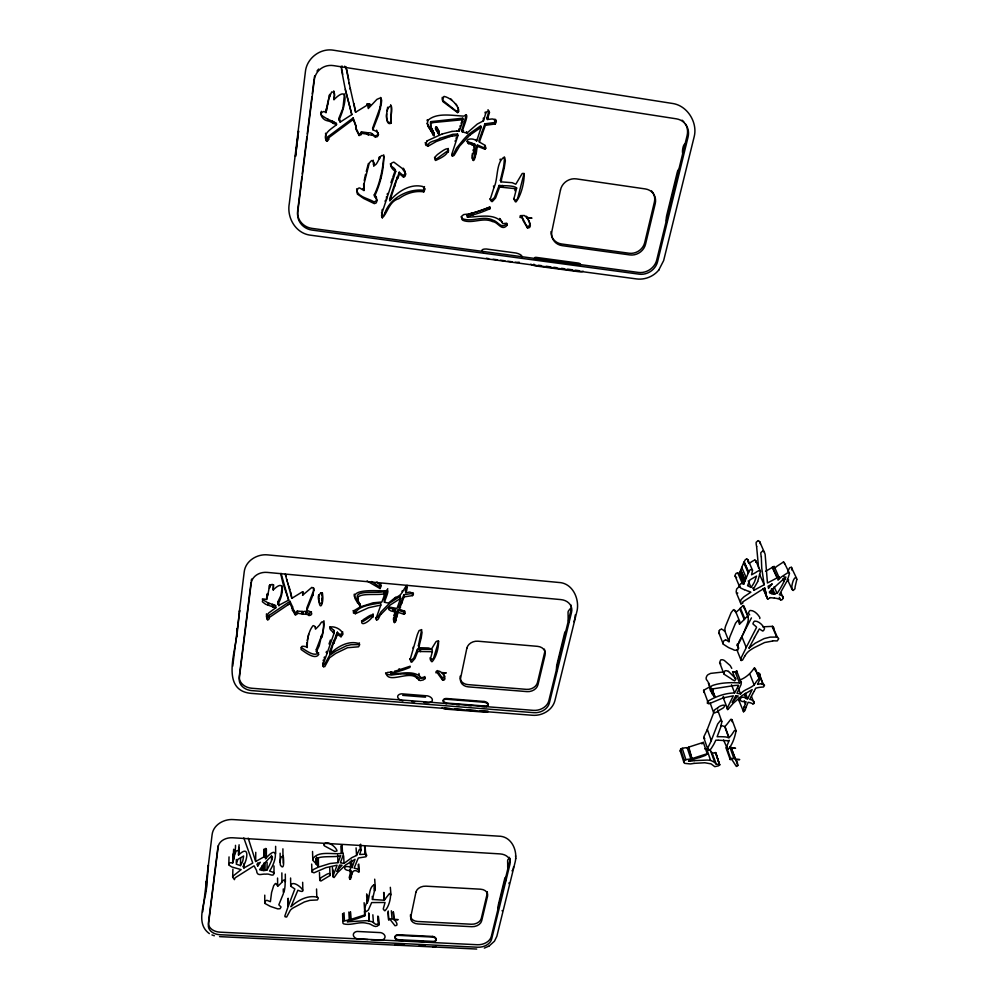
<?xml version="1.0" encoding="UTF-8"?>
<svg xmlns="http://www.w3.org/2000/svg" width="999" height="999" viewBox="0 0 999 999"><rect width="100%" height="100%" fill="white"/><g stroke="black" fill="none" stroke-linecap="round" stroke-linejoin="round"><path stroke-width="1.5" d="M267.357 596.353L267.47 593.618L266.658 599.462L263.599 598.975L262.425 601.036A2.223 1.836 0 0 0 262.512 601.873L265.609 604.258L273.014 606.893L273.027 604.532L275.799 605.556L275.811 607.767L268.856 612.849L266.571 615.696A4.121 3.384 -0.5 0 0 266.458 616.758L267.445 619.692L268.406 619.742L269.33 618.531L269.056 615.409L289.985 601.323L292.607 606.93L292.345 610.289L294.131 612.612C294.48 616.845 299.026 614.223 297.29 611.038L303.609 611.65C308.666 609.303 309.078 618.743 311.588 613.998M267.67 595.841L269.705 585.027M269.668 585.164L269.668 587.35L270.754 584.815M233.067 854.07L232.667 862.999L229.87 862.661L228.821 864.372A2.035 1.511 -1.9 0 0 228.908 865.059L231.768 866.945L241.121 869.617L232.779 876.31A3.771 2.772 -2.2 0 0 232.692 877.184L234.39 879.644L235.065 877.846L254.058 865.833L256.531 870.391C256.968 877.197 261.863 873.451 265.959 874.162L266.658 874.038C269.043 873.388 274.151 877.572 273.751 873.026A4.058 2.997 -3.2 0 0 273.052 872.239L269.518 871.041C276.174 861.962 279.82 842.145 265.397 858.828L266.358 856.767L266.383 849.125M267.445 619.692L266.471 614.535A4.108 3.372 -0.5 0 1 266.496 613.823M262.025 865.796L262 870.404L265.222 870.366A1.673 1.236 -3 0 1 265.884 870.017L267.058 869.929L267.083 862.262M268.356 605.257L268.519 602.946L273.002 604.682M268.506 605.157L268.519 602.946M263.998 862.911L263.961 870.591L263.686 864.322M255.756 852.322L255.657 861.525L263.986 856.855L264.023 849.2M263.986 856.855L264.423 849.125M264.735 902.896L264.76 895.141M265.047 870.529L265.085 862.849M266.358 856.767L265.809 848.376M266.658 599.462L266.658 597.265M263.511 870.541L263.461 864.285M257.742 866.021L256.905 864.185L260.314 862.262L257.742 866.021L257.767 862.949M320.904 113.087L321.616 115.434L327.722 119.281L327.859 120.767C323.364 120.867 317.47 112.899 323.938 111.488L326.024 112.587L326.611 107.917M471.041 213.262L466.97 215.472L467.407 217.108L471.915 214.66L470.042 213.811L463.811 214.548L461.938 215.921L461.738 218.893A3.959 3.771 -17.4 0 0 462.899 220.342C472.415 224.163 482.942 216.933 492.657 221.616C498.264 221.965 501.51 231.805 507.18 225.237L506.68 223.227L502.822 223.664L499.687 218.444M500.437 220.654C491.633 213.199 478.159 217.145 467.407 217.108M243.818 837.961L252.772 863.074L243.893 867.981L243.981 863.361M374.7 879.17L375.249 887.387L372.465 899.462L384.24 900.236L389.423 893.556A1.623 1.199 -6.9 0 1 390.022 893.606A1.311 0.962 -6.9 0 1 390.484 893.83C390.946 898.738 388.636 907.104 385.065 910.688A1.611 1.174 -6.8 0 1 384.465 910.651L383.241 909.015L385.04 902.472L371.653 902.584L368.394 909.989L366.371 911.525A1.361 0.987 -6.2 0 1 365.659 911.438C361.963 907.829 371.128 899.2 366.596 893.93M243.893 867.981L243.806 867.569A2.035 1.511 -2.3 0 0 242.907 866.682C247.053 861.488 250.649 843.331 238.549 855.057L239.098 844.779M240.622 857.929L240.459 865.621L236.239 864.147L237.849 859.39L243.631 856.006L242.882 860.514A35.652 26.461 -1.2 0 1 240.409 865.609M745.341 709.527L746.191 706.842M236.276 862.599L236.351 859.527M238.549 855.057L238.724 847.402M233.754 852.322C232.193 872.09 235.951 848.139 235.477 845.341M232.667 862.999L232.879 855.306M232.68 876.885L232.892 869.167M232.992 861.912L233.654 849.25M233.978 857.791L234.103 850.012M386.75 113.861C386.001 116.271 387.262 126.011 391.034 121.478L391.483 106.543M393.531 619.143L393.631 617.607M228.808 864.597L229.033 856.905M277.56 878.046L277.66 886.35A66.109 49.126 -1.7 0 0 281.456 882.716C288.761 870.853 282.829 903.458 283.291 888.923M307.018 642.619C307.867 649.924 306.705 645.679 302.135 646.316A2.348 1.911 -2.4 0 0 301.436 647.077L301.086 648.713A2.473 2.01 -2.4 0 0 301.186 649.55C305.332 652.447 315.447 660.327 318.806 654.345L316.433 651.648L316.346 649.387L321.528 635.851L319.218 645.841L316.433 651.648M735.376 611.788L734.053 609.652A1.461 1.161 -21.2 0 0 733.391 609.802L731.181 612.549L725.636 625.986A37.225 29.333 -21.7 0 0 725.024 628.259L724.787 630.906L729.033 641.695A3.347 2.635 -20.2 0 0 728.383 641.47A12.925 10.19 -19.8 0 0 725.886 639.972M390.397 163.624L390.784 165.659L394.568 168.656L395.729 171.453L382.105 212.637L381.543 215.809L382.305 217.819C387.6 213.099 389.173 201.049 398.788 198.726C406.006 193.444 414.897 190.447 423.788 191.858L425.099 188.911L422.664 186.488C410.077 183.429 397.652 191.671 389.81 200.899L399.225 172.215L403.246 175.599L403.546 177.173L405.007 176.336L405.844 173.851L402.147 168.369L393.843 162.113C387.55 163.511 392.232 169.98 395.729 171.453M390.884 106.181C385.139 106.131 384.827 127.635 391.308 122.964C389.722 116.871 393.269 110.452 390.634 104.733M270.692 584.89L272.09 584.427A1.636 1.361 -0.1 0 1 273.276 585.127L273.227 589.947C287.275 575.998 282.018 598.501 277.809 604.245A2.223 1.836 -0.6 0 1 278.783 605.344L288.661 600.112L281.069 573.351M273.651 584.827L273.227 589.947M282.267 586.088L280.994 595.292L277.797 602.047L277.809 604.245M313.811 590.259L313.611 588.311L311.963 587.449M262 870.404L259.603 869.704C268.556 857.529 278.971 847.189 267.058 869.929M318.731 598.551C319.83 614.647 324.613 600.099 322.165 593.269M363.636 184.141L363.923 190.509L359.665 187.949L358.341 188.249L356.855 190.422L357.355 194.043L363.673 198.476L374.388 203.646L376.236 202.884L377.185 200.362L374.263 194.905C379.97 183.017 382.617 170.017 383.803 156.918M288.274 906.23L294.842 888.973L290.834 886.3A2.522 1.861 -3.9 0 1 290.709 885.701C292.994 877.472 311.426 896.19 297.877 890.234L290.959 906.78C297.777 900.249 308.304 894.605 317.782 897.352A3.484 2.547 -4.7 0 1 318.344 898.138L317.395 899.962L309.827 900.336L304.408 901.947L293.231 907.866A13.936 10.14 -4.4 0 0 290.334 910.239L286.663 917.007L285.165 916.845A2.872 2.085 -4 0 1 284.84 916.033L288.274 906.23L288.187 898.501M373.688 162.874L373.539 164.66L373.738 163.886M318.731 598.538L319.243 595.142M206.443 880.968C203.646 918.893 212.038 831.081 206.443 880.968L202.685 911.912M237.3 628.433L236.8 636.775L239.648 610.364L232.717 666.208M710.938 751.36A24.65 18.756 -18.6 0 0 711.95 752.547L716.37 764.297L715.883 763.898A24.875 18.819 -18.6 0 1 714.859 762.712L710.526 750.686L706.793 749.05L710.564 760.489A19.343 14.585 -17.3 0 0 707.329 760.077L694.492 760.601M714.522 762.299L710.689 760.401M334.453 93.744L333.991 99.625C352.46 81.281 343.032 112.562 338.973 119.83L340.184 122.115L351.823 114.598L345.404 89.473M472.028 156.169L472.415 153.434M784.602 563.873L784.19 562.562A1.661 1.336 -24 0 0 783.403 562.012M315.309 626.823L315.397 626.935M206.381 881.518C208.816 896.865 192.745 921.84 209.378 933.615M208.117 867.232L212.1 834.702C213.287 824.699 224.063 818.805 233.454 819.592L498.588 836.163C511.426 836.101 517.707 850.324 515.284 861.488L496.853 936.275L494.443 941.22L489.185 945.941M237.225 629.07C237.712 646.665 218.531 690.509 251.248 693.381L532.43 715.272C541.957 716.083 552.335 710.326 554.882 700.761L577.185 610.252C579.358 598.264 572.365 582.979 558.753 582.467L267.907 554.907C257.28 553.671 245.429 560.801 244.206 571.977L239.348 611.713M307.255 640.434L308.654 634.29M218.082 845.878L208.504 922.377A12.75 9.203 -2.2 0 0 220.017 932.167L477.285 944.729A12.175 8.766 -9.5 0 0 491.296 936.513L509.565 861.65A12.55 9.328 -10.2 0 0 509.278 857.292M251.049 582.429L239.335 676.036A14.011 11.214 -0.6 0 0 251.835 688.261L533.316 710.351A13.362 10.589 -12.3 0 0 548.838 700.749L570.953 610.127A13.824 11.339 -14.2 0 0 570.766 604.807M301.873 176.948L297.64 210.801A16.421 15.547 10.9 0 0 311.925 228.371L638.299 272.427A15.797 14.298 -31.9 0 0 656.743 259.952L687.1 135.602A16.671 15.26 -44.7 0 0 685.277 123.714M302.26 173.863L306.88 136.925M307.267 133.854L311.9 96.915M312.275 93.831L314.011 79.982M322.215 595.242L322.502 593.056M322.302 594.492L321.915 598.95M329.62 97.165L329.745 94.368L326.486 110.777M269.505 585.302L269.393 586.376M269.505 587.487L269.468 588.324M717.794 711.9L717.781 710.326M327.922 119.143L328.047 120.629L332.58 122.79L332.442 121.229L327.722 119.281M332.58 122.79L333.279 123.277L333.167 121.578L333.966 123.589L333.304 123.064M333.279 123.277L333.167 121.578M333.816 122.09L336.388 123.152L336.538 124.638C332.055 128.659 322.053 133.279 326.411 140.847L327.847 140.659L328.646 139.323L328.221 136.526L353.134 117.944L356.044 125.886L355.856 128.983L359.116 135.502L361.288 134.615L361.413 131.843L367.07 132.642L368.107 134.678L367.07 132.642M333.966 123.589L333.853 121.853M313.723 588.099L312.937 595.029L306.843 610.302L310.689 611.85A4.446 3.659 -2.2 0 1 311.438 612.837L311.601 613.985M313.811 590.284L312.849 594.904M318.793 594.892C317.207 597.34 319.742 607.392 322.377 601.972M351.586 871.89C351.835 880.556 350.736 865.996 358.678 872.177C360.889 869.854 355.781 868.268 354.121 868.156L358.279 858.004L365.996 856.767L366.695 855.569A1.424 1.061 -6 0 0 366.621 855.032L365.659 854.257L365.135 846.69M272.402 606.568L272.402 604.308M273.014 606.893L273.027 604.532M273.027 606.743L275.811 607.767M404.67 611.388L403.134 611.888L397.839 610.102L398.077 612.287L403.384 614.085L404.92 613.573L404.67 611.338A3.309 2.735 -6.7 0 0 404.72 611.026M404.92 613.573L403.833 610.988L399.363 609.128L399.113 606.942L403.858 594.705L412.3 593.431L412.937 592.619M366.945 103.709L367.157 105.157L355.607 112.238L350.237 88.312M303.521 593.231L302.247 591.92L291.845 598.314L285.227 574.163M255.657 861.525L248.202 838.124M361.413 131.843L360.664 133.754L358.916 133.991L355.656 127.485L356.044 125.886M356.668 188.811C356.381 196.94 368.893 198.351 374.15 202.023L376.536 200.524L376.398 197.29M297.29 611.038C296.054 615.297 293.319 609.615 292.307 608.079L292.607 606.93M387.038 110.727L387.662 107.205M354.295 594.118L354.195 594.755A5.495 4.57 -4.5 0 0 354.533 596.59L357.38 600.074L357.492 602.834L358.241 603.121A32.33 26.923 -6 0 0 358.641 603.92L358.691 604.02A19.855 16.508 -5.4 0 0 359.215 604.932L360.427 605.881L358.017 600.886M475.886 153.521C474.762 151.885 476.835 142.557 477.784 146.353L484.902 149.238L485.701 148.451L485.239 145.479M485.701 148.451L484.902 145.242L479.383 142.045L478.908 140.534L481.755 132.517L484.89 123.839L494.755 122.477L495.741 120.517A1.823 1.773 -38.5 0 0 495.679 119.605L495.541 119.318M367.882 133.167C372.964 130.594 376.186 141.508 378.446 134.553L376.66 130.157M368.107 134.678L367.907 133.004M302.834 611.788L302.897 614.01L297.352 613.249M302.897 614.01L307.355 614.435L309.166 615.684M427.085 120.792L427.347 119.668M743.98 607.879L743.244 605.569L747.689 616.208C749.887 620.554 745.629 626.748 744.342 631.455A26.536 21.104 -20.3 0 1 744.005 632.205L741.196 638.274M438.648 641.096L433.591 658.316L431.893 659.427A1.761 1.424 -8.1 0 1 431.243 659.365L430.045 657.817M378.446 134.553L376.91 131.656L372.827 129.708L378.646 114.86L381.243 104.346M381.231 104.433L381.655 100.449L380.644 97.452M731.768 668.368L730.182 665.559L724.325 660.476A7.005 5.495 -19.6 0 0 722.314 659.74L721.228 659.79A1.249 0.987 -19.7 0 0 720.654 660.064L719.642 662.449A2.36 1.848 -19.7 0 0 719.979 663.286L720.841 663.923M755.756 562.275L755.669 560.601L760.514 571.341L757.816 581.131M431.406 130.519L431.943 132.442A28.084 27.497 -30.9 0 0 432.592 133.953A15.46 15.16 -25.3 0 0 433.054 134.853L434.128 135.652L433.379 131.618M434.128 135.652L433.991 132.792M442.282 97.303L442.17 99.013A2.96 2.922 -37.8 0 0 442.719 100.325L455.944 110.864L457.205 111.139L458.366 109.99L458.279 107.467M333.991 99.625L334.603 95.192L333.691 90.959L334.428 93.519M439.098 134.066L438.948 131.206L439.11 134.053L437.724 132.692A21.741 21.291 -30.3 0 1 437.275 131.731L435.601 127.435M318.456 866.295L316.808 863.161L315.721 862.811A38.836 29.058 -5.6 0 0 317.045 865.171L318.456 866.295L318.331 857.854M267.22 594.942L267.682 593.643M472.015 157.904L473.114 158.853A2.622 2.547 -25.8 0 0 473.863 158.129L474.712 155.694L475.212 157.28L475.799 153.958L474.775 152.347C477.397 155.881 475.799 149.026 477.784 146.353M475.886 153.509L475.462 151.711M395.791 617.357L396.116 620.267L395.829 615.609L397.839 610.102M396.403 615.134L396.603 617.532L398.077 612.287M342.595 913.598L342.919 923.113A3.109 2.248 -5.7 0 0 343.868 923.925C351.611 925.786 359.453 921.041 367.307 923.413C371.516 923.301 374.825 929.195 378.858 924.949L378.409 916.558M473.189 214.885L471.853 214.997L472.152 213.361L490.234 207.093L489.922 208.766L487.262 209.89A176.786 174.987 -85.6 0 1 482.355 211.863A136.975 135.802 -43.8 0 1 480.094 212.7L473.251 214.86M341.246 66.146L342.719 74.326M341.296 68.119L342.37 66.171M487.387 119.493L489.46 112.425L488.961 110.976L486.9 118.019L487.387 119.493L492.282 118.943L494.405 119.593L494.817 120.742L495.017 119.693L496.191 121.079A1.823 1.773 -38.2 0 1 496.253 121.99L495.267 123.951L485.377 125.325L479.383 142.045M364.111 902.709L364.935 914.884L364.735 915.896L362.687 916.67A135.789 102.572 -4 0 1 358.891 918.056A106.019 79.433 -4.5 0 1 357.142 918.643L350.736 920.366L350.487 911.662M364.585 846.653L365.534 854.882L365.659 854.257M448.289 152.198C450.149 144.168 440.334 152.647 438.336 153.871A14.061 13.636 -18.1 0 0 435.114 157.118L435.227 160.127A1.299 1.261 -15.6 0 0 435.626 160.477C440.134 158.267 449.275 154.62 448.176 148.426M351.124 874.287L350.711 878.833A2.06 1.523 -5.6 0 1 350.137 879.282L349.2 877.734L350.949 870.466C342.495 871.415 342.207 863.66 351.96 867.669L355.057 859.315L345.642 864.972L337.625 872.589L334.078 877.572L332.842 876.598L337.1 865.209L325.961 867.631L314.011 872.801L312.025 872.09L313.099 869.679L318.344 867.144L329.982 863.523L338.012 862.661L340.734 855.606C336.051 858.241 311.238 853.82 316.346 862.799L315.759 863.398L313.099 860.589A5.032 3.746 -4.5 0 1 312.774 859.09C317.67 850.399 332.58 854.62 341.271 853.471C346.303 850.074 340.484 861.55 340.372 862.849L344.043 863.398L351.873 857.617L356.556 855.456L359.303 849.6L361.064 850.211L359.677 854.47L365.172 854.232M418.831 679.869L419.493 680.244A2.31 1.861 -7.7 0 0 420.442 680.531L423.326 679.932L425.274 677.984L421.341 677.784L419.23 675.686L418.943 673.426M372.914 617.407C374.013 611.326 366.084 618.269 364.41 618.905A12.038 9.89 -5.3 0 0 361.713 621.353C360.664 628.471 375.462 616.907 372.977 613.848M393.456 912.025L394.106 919.717C395.841 920.866 399.238 926.135 394.992 925.723L390.309 919.742L388.648 919.767L388.236 911.001M330.045 875.499C330.844 870.641 324.3 876.086 322.827 876.573A11.439 8.442 -5 0 0 319.842 878.97L319.88 880.569L320.979 881.006L330.045 875.499L329.707 867.856M444.867 676.136L443.544 677.984L441.77 677.222M466.333 114.698L461.825 130.357L462.25 131.856L466.908 133.117L477.247 124.101L483.354 120.867C484.74 119.218 485.452 107.867 489.46 112.425M364.223 180.507L365.559 174.288M359.44 642.944L358.191 644.617L351.086 644.692L346.378 645.804L335.639 651.148L329.495 655.506L324.663 664.385L323.027 664.148A3.122 2.522 -3.5 0 1 322.702 663.161L322.689 662.886M387.749 588.673L384.228 600.112L384.453 602.285L388.461 603.071L395.354 597.477M489.997 198.739L490.921 199.763A1.736 1.648 -23.6 0 0 491.808 199.962L494.48 197.577L499.125 185.439C504.458 186.014 514.085 185.215 516.645 188.062L513.886 198.913L515.322 201.748A2.073 1.961 -26.9 0 0 516.071 201.873C521.241 195.167 524.3 182.58 524.2 174.013A1.686 1.598 -31.1 0 0 523.626 173.601A2.098 1.998 -31 0 0 522.864 173.451A1.561 1.486 -31.1 0 0 522.14 173.614L515.796 184.228L512.187 182.705L500.899 181.843L500.374 180.257L503.758 166.196L504.57 157.13M500.899 181.843L504.283 167.757L503.758 166.196M381.568 212.275L382.305 217.819M409.79 658.828L410.764 659.802A1.474 1.199 -7.2 0 0 411.538 659.927L413.773 658.129L417.47 649.238L432.043 649.462L432.355 651.698L430.244 659.59L431.543 661.6A1.761 1.424 -8.2 0 0 432.192 661.663C436.288 657.117 438.823 647.414 438.486 641.358A1.424 1.161 -8.4 0 0 437.974 641.083A1.773 1.449 -8.4 0 0 437.325 640.996L436.014 641.695L431.531 648.963L428.409 647.976L418.706 647.702L418.431 645.466L421.715 629.57M318.631 652.684C314.373 657.379 305.657 650.224 301.211 647.502M418.706 647.702L421.291 637.462L421.004 635.252M327.235 104.845L327.847 102.385M329.882 95.817L331.73 91.92L333.828 92.395M732.03 721.678L731.867 719.617A1.336 1.024 -18.9 0 0 731.443 719.367A1.673 1.286 -18.9 0 0 730.856 719.28L727.609 723.413A40.884 31.668 -18 0 1 724.974 726.448L729.083 737.687A41.259 31.793 -17.9 0 0 731.743 734.64L734.415 730.619A1.249 0.962 -18.9 0 1 735.002 730.481A1.686 1.286 -18.8 0 1 735.589 730.556A1.349 1.036 -18.9 0 1 736.026 730.806C735.064 736.563 732.342 745.366 727.896 749.4M321.466 635.851C323.888 632.442 325.312 614.71 319.692 624.85A72.415 59.977 0.3 0 1 315.484 629.158L314.997 626.485L313.599 625.649A1.523 1.249 -2.6 0 0 312.912 625.811C308.366 631.455 307.055 640.347 307.28 647.589M430.469 121.99L430.606 125.25M431.193 129.995L430.681 128.821L430.794 131.281L431.556 131.493M432.654 131.031L431.118 127.123L431.381 128.396M747.801 562.012L747.964 559.89L746.915 559.015M436.551 129.907L435.776 129.695L435.689 127.073M436.063 128.559L436.463 127.023L439.323 132.692M319.268 595.029L320.691 592.857M475.174 157.23L474.325 159.678A2.635 2.547 -25.6 0 1 473.576 160.389C470.217 158.791 474.625 151.136 474.5 148.551L473.913 146.778M366.283 171.466L368.369 163.561M328.134 100.737L328.921 97.815M329.32 96.341L329.42 95.592M514.885 190.709L515.259 189.335M413.024 648.139L413.361 646.902M473.026 150.724L473.401 149.363M358.379 599.775C351.223 588.748 379.283 594.13 384.765 591.308L384.99 593.481C384.028 598.126 384.116 589.135 384.303 595.017M395.841 618.044L394.28 620.491L393.531 619.168M396.079 620.242C394.942 625.362 392.357 620.242 394.218 617.744M752.759 703.845L753.533 703.908C756.093 701.723 751.685 699.525 749.712 699.375L752.559 694.18M311.476 611.912L309.091 613.461M474.775 152.347L474.712 155.694M739.223 697.589L738.835 700.299L743.568 711.75A2.585 1.986 -19.5 0 0 744.992 710.177L745.316 709.502M316.171 862.249L315.709 863.86L317.232 864.085L316.071 859.202M381.231 98.214L380.182 107.255L372.602 128.209L372.827 129.708M393.968 615.559L394.455 613.886M394.218 617.744L395.067 611.788M325.549 133.217L326.411 140.847M333.978 630.431L333.279 632.866M334.091 630.631L334.028 633.403L322.802 665.421A3.134 2.535 -3.5 0 0 323.127 666.42L324.762 666.658L329.608 657.767L335.764 653.396L347.54 647.714L358.629 646.803L359.702 644.617A3.796 3.097 -4.7 0 0 359.091 643.643C348.701 639.972 336.85 646.877 329.645 654.357C332.18 649.462 335.302 633.828 333.816 643.368M378.196 133.042L377.147 135.34L375.149 135.802M680.769 751.723A3.172 2.423 -17 0 1 680.282 751.073L680.619 749.113L683.528 748.014A37.113 28.684 -17.5 0 0 685.926 747.714L688.523 747.951L692.182 759.552L699.762 757.442M381.98 210.602L382.342 209.39M745.366 580.544L740.684 570.067L744.005 561.975L748.538 572.39L745.179 580.531M694.018 763.373A39.935 30.669 -17.5 0 1 690.297 763.923L684.777 763.373A3.197 2.423 -16.9 0 1 683.94 762.462L684.278 760.489L680.619 749.113M699.762 757.442A140.297 111.526 -17.7 0 0 705.769 755.244L707.217 753.708L703.346 742.382L688.786 747.09L688.885 748.214M791.595 569.867L791.82 569.118A3.409 2.722 -24 0 0 791.395 567.32M474.013 146.478L474.725 144.131L467.132 141.433M692.182 759.552L688.786 747.09M713.436 695.429L714.61 696.715L712.374 688.898M796.79 579.52L795.054 587.15A29.883 23.851 -22.7 0 1 794.967 588.811L793.169 590.496L791.77 588.086M474.737 144.118L474.5 148.551M704.807 738.661A1.436 1.099 -17.9 0 1 704.407 738.486L704.045 736.338L707.379 729.482M703.346 742.382L701.922 743.918M713.835 710.789C712.599 715.996 719.355 709.814 721.041 709.228A46.591 36.476 -18.7 0 0 723.076 708.066C728.446 703.284 719.842 705.182 717.819 707.791M370.492 104.308L368.019 107.105L369.368 103.696L368.244 108.566L376.898 99.376L379.782 98.102L381.431 99.376M717.994 740.184L715.833 740.197L714.397 743.156A43.007 33.079 -16.9 0 1 713.436 744.942L710.926 748.975L708.94 750.012A1.449 1.099 -17.8 0 1 708.291 749.799L707.941 747.639L711.313 740.746L707.329 729.345L713.673 712.799M741.882 636.775C738.398 641.608 737.537 645.092 738.124 649.7A2.085 1.636 -20.4 0 1 737.399 650.299L734.415 650.187A20.979 16.546 -21.1 0 1 732.654 649.3L730.694 648.501A84.241 67.195 -23.2 0 1 728.508 647.552L723.251 644.18L718.83 632.792A2.373 1.886 -20.3 0 1 718.868 631.98L719.355 630.544M720.641 727.022L721.877 721.715L717.719 710.139M323.127 660.851L323.464 659.79M399.363 609.128L404.12 596.878L412.575 595.604L413.374 594.155A1.548 1.286 -7.2 0 0 413.286 593.493L409.89 592.07L405.719 592.619L405.457 590.446L407.068 585.302M405.719 592.619L407.33 587.474L405.781 586.563M712.687 752.959L715.883 752.984L719.605 765.097L718.381 765.871L714.772 766.67L711.101 763.885L704.819 762.749L694.018 763.373M759.74 618.556L759.902 618.056A5.732 4.545 -21.7 0 0 759.752 617.357C757.866 614.16 754.045 610.227 750.224 610.451A2.21 1.748 -21.7 0 0 749.475 610.938L748.551 612.649A2.647 2.11 -21.7 0 0 748.551 613.361L749.687 614.872M312.774 592.719L306.768 608.091L306.843 610.302M351.511 872.327L351.323 877.372M719.605 765.097L715.883 752.984M735.651 759.552L739.697 759.577L735.464 759.265L730.931 747.314L735.651 759.552A43.194 32.53 -17 0 1 737.349 762.374L737.836 765.509A2.423 1.823 -18.4 0 1 736.35 766.433L731.855 759.527L730.194 759.515L726.136 748.189L726.748 746.99M386.438 199.738L386.513 196.528M387.187 194.405L387.487 193.444M395.454 169.88L392.844 177.11M484.977 112.962L485.277 112M385.027 212.612C390.134 198.102 408.179 188.474 423.439 190.26L424.488 186.588M730.194 759.515L730.569 758.328L726.51 747.002M759.74 675.124L759.902 674.687A1.548 1.199 -20.6 0 0 759.777 673.826L757.017 672.827M773.726 628.546L773.863 628.096A4.121 3.247 -21.9 0 0 772.589 626.385M321.041 112.313L321.378 111.276M462.25 131.856C461.65 130.969 471.341 109.927 464.023 116.109C452.684 115.709 437.038 112.238 428.109 120.192M759.103 673.226L763.348 684.889L758.566 673.176M778.546 638.823L777.322 640.896L775.174 640.883A6.668 5.22 -21.7 0 0 772.552 640.971M455.107 141.371L455.469 140.285M456.031 138.574L456.406 137.412M457.055 135.427L457.517 134.028L452.872 134.316L439.847 138.362M457.517 134.028L457.942 135.539L451.785 154.296L452.41 156.181L454.083 155.382L459.64 146.066L469.842 135.127M468.519 143.656C463.536 138.536 473.439 137.512 476.673 141.034L481.181 127.248L480.706 125.762L468.369 134.415L463.698 139.398M499.125 185.439L499.625 187.025L495.554 198.039L492.295 201.573A1.736 1.648 -23.5 0 1 491.408 201.373L490.147 199.525L493.956 187.575L493.469 185.976M709.64 686.912L703.621 690.309L703.82 692.444M394.98 611.55L395.604 609.665L389.023 607.954M395.604 609.665L395.304 613.985M740.908 658.304L746.265 647.577L741.832 636.613L742.582 635.052M459.065 129.171L459.34 128.371M459.977 126.511L460.352 125.399M461.051 123.389L461.338 122.54M456.83 131.019L459.265 131.319L462.537 121.791L462.1 120.317M283.404 893.568L278.833 904.819L281.044 906.992L280.07 908.715L277.809 908.89L270.392 906.43L264.847 903.408A2.273 1.661 -3.3 0 1 264.747 902.721L265.047 901.373A2.148 1.573 -3.3 0 1 265.672 900.736L266.995 900.336L270.392 901.685L271.578 892.544L273.676 885.688L275.274 883.653A1.386 1.024 -3.4 0 1 275.886 883.503L277.597 885.751M367.22 903.146C370.03 897.976 368.381 887.861 373.951 884.827A1.374 1.011 -6.4 0 1 374.463 885.002L375.262 886.8M390.921 182.68L392.37 178.509M385.077 201.298L385.339 200.537M743.98 707.155L743.443 711.738M384.453 602.285C384.453 600.799 391.321 587 385.626 590.896C378.321 591.083 344.692 587.512 357.542 602.272M399.925 597.34L400.312 596.216L389.935 602.847L381.044 611.875L377.747 617.332L376.099 617.419M417.47 649.238L417.744 651.473L414.972 658.503L411.8 662.175A1.474 1.199 -7.2 0 1 411.039 662.05L410.139 659.552L417.395 634.452L419.043 630.644L420.641 629.969A1.498 1.224 -7.6 0 1 421.203 630.194L422.04 632.404L421.291 637.462M737.012 672.851L736.775 670.878L735.227 671.927L732.804 671.665M373.239 160.177L373.776 166.221L373.963 165.447C378.396 165.222 379.583 151.935 383.966 156.381M499.95 159.877L500.249 159.041M384.478 595.029L381.868 601.997L373.089 602.822L360.302 606.905L353.434 611.001L353.496 613.086L355.444 613.686C357.093 605.769 373.089 604.345 380.619 602.897L380.831 605.082L375.949 618.818C378.159 622.752 379.27 614.959 381.256 614.073M400.312 596.216L400.574 598.401L397.003 608.478L390.035 607.18L388.773 609.065A1.261 1.049 -6.1 0 0 388.836 609.627L391.183 611.051L395.841 611.85M329.021 643.98L330.432 640.022M746.141 707.03L748.139 702.26A18.756 14.373 -19.3 0 1 752.796 703.808M774.55 567.307L774.462 567.519A19.056 15.372 -23.2 0 1 774.287 567.894M324.076 658.041L324.488 656.917M483.366 118.069L483.354 120.867M333.691 641.133L329.533 652.11L330.282 651.298M394.98 185.951L394.617 184.353L397.59 176.623M757.766 581.518L754.557 587.087A77.273 63.274 -20.8 0 1 753.333 588.786A2.373 1.898 -22.3 0 1 754.033 590.347A7.73 6.169 -22.4 0 1 755.781 589.31L764.173 584.752L761.738 568.094L761.3 556.905M788.486 569.792L789.734 567.644L791.358 567.345L796.315 577.747A3.434 2.735 -23.9 0 1 796.752 579.52M756.143 681.805L758.79 678.808M385.002 212.687L383.541 215.934L382.055 216.159M425.124 142.67L428.059 146.204C427.21 141.084 436.938 141.021 439.797 138.386M428.059 146.204L436.476 141.421L449.762 136.613M326.198 652.459L326.473 651.76M337.063 871.278L339.498 865.109L342.033 865.271A56.294 41.459 -6.8 0 0 337.088 871.29M303.521 593.244L302.547 595.292L311.75 587.474M428.022 120.367L427.335 123.789L428.022 126.349M397.877 178.209L399.525 173.789L399.225 172.215M769.892 597.802L767.719 599.188L763.061 588.648M430.919 121.628L462.762 118.194L461.9 120.292L462.537 121.791M462.337 121.766L462.762 118.194M402.023 591.558L402.422 590.596M712.312 693.955L713.049 692.195L713.786 694.243L712.312 693.955L708.303 682.904M333.629 641.133C340.771 627.372 333.304 642.357 336.039 635.451M333.753 643.368L336.163 637.674M747.502 616.196L744.392 619.168A2.398 1.898 -21.4 0 0 744.243 619.542L739.385 624.3L739.647 621.328L735.214 610.464M504.283 167.757L505.357 160.739L504.47 157.63A1.773 1.698 -31.1 0 0 503.821 157.28C495.791 163.049 498.264 178.921 493.956 187.575M355.282 611.475L353.134 610.551M355.444 613.686L368.606 607.717L380.831 605.082M743.918 707.255L745.404 703.82L744.255 700.873M335.939 635.439L337.375 632.205C338.723 635.139 343.306 635.152 342.657 631.705M336.064 637.674L337.5 634.427L337.375 632.205M744.267 582.617L744.979 581.043L740.496 570.579L739.784 572.14L744.355 582.804L743.793 584.09L739.31 573.601L739.872 572.34M384.078 592.844L384.765 591.308M785.064 578.933L785.826 576.985L769.38 591.895L769.58 592.857L771.84 593.756L770.666 591.121M754.745 669.854L754.62 667.894L759.715 679.632L757.592 684.315M779.27 577.934L774.163 566.321L765.546 571.353M755.431 688.598L755.606 688.211A25.325 19.406 -20 0 1 763.461 687.037L764.385 685.651A1.561 1.199 -20.5 0 0 764.26 684.79L763.573 684.19M755.094 689.298L754.32 690.958M711.263 740.609L717.682 723.988L720.441 720.504M745.329 703.646L746.153 701.872L744.093 701.485M744.854 618.843L740.421 608.191L743.044 605.556M787.674 579.82L779.32 594.73L781.717 595.491A4.658 3.696 -23 0 1 783.316 597.964L782.342 599.5A1.686 1.336 -23 0 1 781.543 599.912L780.768 600.012M744.917 655.844L742.519 660.114L741.146 660.489L736.825 649.612M746.216 647.414L756.343 627.797A8.641 6.831 -21.3 0 0 756.505 627.447L756.443 627.097A11.913 9.403 -21.1 0 0 756.056 626.61L753.046 624.05A2.672 2.11 -21.6 0 1 753.034 623.326L753.97 621.615A2.223 1.761 -21.6 0 1 754.732 621.103C758.578 620.879 762.424 624.825 764.335 628.046A5.794 4.558 -21.6 0 1 764.485 628.746L763.686 630.406A2.035 1.598 -21.7 0 1 762.662 631.056L759.39 628.895L757.529 632.042M743.318 633.541L751.435 617.894M723.713 698.438L723.388 696.465M744.842 694.367L746.453 698.513L747.639 698.801L752.172 689.61L741.845 695.716L733.204 703.358L727.834 709.552L723.014 697.24M755.731 682.642C752.946 688.348 744.455 688.636 740.534 693.943L736.975 693.269L740.883 684.952A17.67 13.749 -19.4 0 0 741.108 684.34L741.358 682.005L739.485 682.904C730.456 682.404 720.641 682.567 712.162 685.626A4.92 3.834 -19 0 0 710.801 687.137L710.289 688.348A5.257 4.096 -19 0 0 710.376 690.559L712.437 693.456L713.124 692.794L712.699 690.509A3.646 2.835 -19 0 1 712.762 689.16M303.097 591.895L302.485 593.106L303.197 592.357M783.828 581.555L785.102 579.033L783.853 576.336M658.741 270.13L663.648 260.577L694.255 136.413C697.639 122.465 687.549 106.069 673.251 103.584L333.753 50.25C320.329 47.79 306.643 58.292 305.394 71.828L289.31 203.459C286.613 217.757 295.779 233.691 310.964 235.252L636.5 278.921C644.855 280.045 653.571 276.486 658.865 269.942M374.488 196.528C380.407 183.579 384.165 169.106 383.703 154.833M737.911 686.675L734.665 693.019L731.505 684.752M764.822 588.086A48.364 38.387 -24.6 0 0 766.333 593.568L765.821 594.705A4.533 3.609 -22.8 0 0 767.032 597.015A6.868 5.457 -22.9 0 0 767.744 599.175M754.532 637.599L748.888 648.301A25.075 19.518 -21.2 0 1 749.912 647.327L755.319 643.131L764.16 638.586L770.192 637.125L777.272 637.087L772.602 626.361L762.786 626.823M777.384 577.584L778.97 576.723M754.108 691.395L752.522 694.005M754.47 637.587L757.629 632.055M787.612 579.695L789.51 573.401L784.19 562.562M737.761 686.663L738.586 685.252A85.527 64.735 -18.3 0 0 734.802 685.476L712.899 688.86M328.521 137.8L327.709 139.136L326.286 139.323M720.629 727.384L717.132 736.75A58.841 44.156 -17.3 0 1 726.011 736.975L728.795 737.799L724.712 726.56L721.965 725.699A58.329 44.006 -17.4 0 0 720.691 725.624M740.184 679.919C746.703 677.247 750.848 672.989 754.345 667.869M477.272 144.88L483.416 147.565L485.214 146.94M427.085 140.884L425.474 144.193L425.961 145.454L427.235 145.629M381.268 614.06L390.159 605.032L400.574 598.401M391.321 197.253L389.548 199.276L394.617 184.353M357.38 600.074L358.042 600.874A28.521 23.751 -5.8 0 0 358.903 602.509L359.378 603.234A6.356 5.282 -4.8 0 0 359.702 603.633L359.877 605.831M463.374 139.735L456.493 148.177L453.671 153.846L451.998 154.633L452.41 156.181M737.799 593.031L736.563 593.281A16.021 12.837 -22.3 0 1 736.188 591.708L736.638 589.035L739.322 586.413A49.363 39.036 -22.2 0 1 739.622 586.188M457.629 112.6L458.803 111.438C458.341 104.883 450.549 97.802 444.23 96.428A1.548 1.536 -38 0 0 443.693 96.691L442.569 100.449A2.972 2.935 -37 0 0 443.106 101.773L457.629 112.6L457.205 111.139M740.421 608.191L739.972 608.503A2.373 1.898 -21.5 0 0 739.822 608.878L735.838 612.549M330.607 650.948L331.418 650.162M447.889 150.662L437 158.554L435.252 158.928A1.299 1.261 -15.7 0 1 434.852 158.579L434.54 157.392M475.249 153.858L475.936 153.247M774.787 568.119L775.911 567.12A29.171 23.189 -23.9 0 1 776.822 566.346L783.391 562.037M371.491 581.555L378.771 586.226L380.831 585.514L380.806 583.878M367.157 580.856A2.535 2.123 -4.9 0 0 367.42 581.206L380.07 588.561L381.118 586.213L376.948 581.967M516.645 188.062L515.134 188.661L499.625 187.025M372.714 615.197L363.062 621.49L361.476 620.953M328.646 139.323L328.346 138.037L353.321 119.418L353.134 117.944M432.355 651.698L417.744 651.473M342.982 921.328L349.288 919.729L350.774 920.154L347.315 921.802L366.92 920.653L372.44 921.802L375.524 924.275L378.996 924.275M469.63 135.29L481.181 127.248M361.626 133.354L367.295 134.141M375.387 137.313L373.314 135.489L368.119 134.515M269.056 617.632L288.524 604.445M468.244 143.481L475.199 145.629M395.417 597.427C401.685 595.854 402.747 590.871 405.769 586.563M772.602 567.17L777.447 577.709L767.444 582.991L765.122 554.17L759.752 541.758L758.491 540.671M424.188 676.985L420.154 678.271A2.31 1.861 -7.6 0 1 419.218 677.984L413.773 674.65L400.936 673.763M684.278 760.489L687.212 759.39A37.45 28.796 -17.4 0 0 689.635 759.09L692.257 759.315L688.548 761.088L689.485 761.163M288.236 604.632L290.022 603.521L289.985 601.323M764.847 588.086L761.076 590.272A40.335 31.806 -22.5 0 0 759.565 591.196L742.831 601.848L742.931 602.734A9.99 8.004 -21.5 0 1 742.407 603.421L740.971 603.871L736.563 593.281M427.097 140.859L442.12 134.028M748.763 563.424L751.023 562.2A38.624 30.832 -23.1 0 1 752.047 561.438L754.632 560.052M488.911 946.128L484.315 948.113M391.62 671.952L390.597 671.865L390.821 674.125L394.63 672.215L387.674 672.377L386.101 673.426C388.561 684.053 409.078 670.279 416.658 677.871M687.836 748.276L688.523 747.951M403.246 175.599L405.157 174.001L405.094 170.941M334.178 632.866C321.278 623.963 340.859 625.399 342.919 634.29L341.009 636.763L337.5 634.427M707.217 753.708L692.519 758.453M364.935 914.884L350.924 919.38M398.688 669.168L399.55 668.893M788.723 579.969L787.861 579.919M442.145 134.016L451.935 131.431M721.353 629.195L720.366 629.57A2.31 1.836 -20.3 0 0 719.355 630.544M725.561 639.984L724.575 640.359A2.335 1.848 -20.2 0 0 723.551 641.346L723.064 642.782A2.398 1.898 -20.2 0 0 723.014 643.593L723.064 643.793M449.812 136.601L452.097 136.039M432.929 122.627L430.919 123.327L430.681 125.462M433.366 122.54L463.199 119.668M735.052 758.678L730.569 758.328M394.106 919.717L398.151 919.679L388.861 918.693M452.172 136.026L457.942 135.539M716.62 764.31L719.842 764.347M727.484 709.565L727.122 708.353L733.316 695.828L723.139 697.889L709.128 703.746L707.329 703.246L707.579 701.41C715.471 696.653 724.912 693.131 734.29 692.969M405.457 590.446L406.73 590.222M486.9 118.019L488.399 117.757M718.456 740.209L728.021 740.734M451.985 131.431L456.805 131.019M759.265 570.441L756.668 571.84A38.986 30.981 -23 0 0 755.619 572.602L751.573 574.8L752.547 570.292L747.889 559.69M400.874 673.776L391.333 675.074L386.8 674.325A3.384 2.722 -6.3 0 1 385.776 673.326L385.577 672.889M487.962 711.063L480.144 710.813M723.551 671.952L710.639 673.388L708.141 674.6A4.87 3.809 -19 0 0 706.793 676.111L706.293 677.31A5.22 4.071 -19 0 0 706.38 679.52L707.779 681.393M384.99 593.481C379.632 596.241 353.484 591.171 358.004 600.948M320.904 592.807L322.14 593.231M418.431 645.466L419.455 645.429M774.113 586.775L777.085 593.344L776.298 593.319A1.886 1.498 -23 0 0 774.912 593.98L773.8 594.03L771.428 588.773M762.849 550.874L760.851 552.622A15.472 12.488 -24.1 0 0 761.4 556.868M743.793 584.09L741.208 583.541A1.811 1.461 -22.1 0 0 740.409 584.04L739.572 585.614A2.16 1.736 -22 0 0 739.51 586.438L740.709 588.011L744.355 589.747M739.31 573.601L736.75 573.064A1.798 1.449 -22.2 0 0 735.963 573.551L735.139 575.124A2.135 1.723 -22.2 0 0 735.077 575.936L739.585 586.7M500.374 180.257L501.585 180.257M437.699 672.789L435.889 672.764L436.151 671.465L439.572 671.253L441.583 672.539L446.241 672.914L441.833 672.851C443.568 674.337 447.415 680.619 442.657 680.157L438.249 674.2L437.387 670.541M772.065 593.768L773.288 593.831M403.059 940.559L398.576 940.334A3.484 2.448 10.8 0 1 396.915 939.959M416.496 941.208L423.951 941.582M367.957 939.572L357.58 938.935A5.432 3.834 9.2 0 1 353.321 934.989A5.432 3.834 9.2 0 1 357.13 931.443L380.756 932.629A5.407 3.809 10.1 0 1 385.04 936.55A5.407 3.809 10.1 0 1 381.318 940.096L370.966 939.709M398.451 944.554L404.42 944.842M419.355 945.566L425.337 945.853M219.555 936.625L476.723 949.05M772.552 641.046L764.647 642.519L754.382 647.577A40.522 31.356 -21 0 0 750.961 649.637A15.922 12.413 -20.9 0 0 744.954 655.856M522.065 217.557L519.955 217.432L520.304 215.647L524.3 215.509L526.585 217.382L531.98 218.144L526.873 217.832L526.298 216.209C527.822 218.818 533.766 228.047 527.534 227.984L523.164 220.642L521.503 215.921L527.534 227.984M265.784 856.018L264.473 856.88M751.348 569.393L749.924 570.004L748.713 572.252L744.18 561.838L745.379 559.602L746.79 558.99M731.355 747.939L735.564 748.263L731.555 748.226A42.82 32.405 -17.1 0 1 731.805 748.613M402.709 695.354L425.537 697.165M456.206 704.57L459.203 704.807M468.206 705.506L471.203 705.744M481.693 706.568L484.702 706.805M411.625 701.548L414.685 701.785M423.888 702.509L428.421 702.747A5.944 3.472 10.9 0 0 432.355 699.65A5.944 3.472 10.9 0 0 427.535 695.866L401.71 693.818A5.969 3.484 10.3 0 0 397.677 696.915A5.969 3.484 10.3 0 0 402.46 700.711L402.984 700.823M450.124 708.478L444.617 707.879M454.62 708.828L462.125 709.402M466.633 709.765L475.636 710.464M390.821 674.125C400.075 673.9 411.051 670.454 419.23 675.686M758.141 540.596L756.156 542.332A15.322 12.413 -24.3 0 0 756.718 546.553M394.38 622.689L394.28 620.491M359.702 603.633L360.427 605.881M282.979 856.455L281.418 856.742L280.594 858.578A28.621 21.304 -4.3 0 0 280.444 865.196C284.74 871.478 283.491 859.028 283.416 856.917A2.61 1.948 -3.4 0 0 282.979 856.455L282.904 848.825M515.234 262.2L516.083 262.3A6.943 2.485 11.7 0 0 519.205 262.188M769.954 597.602L774.237 598.101M267.445 617.469L268.669 617.295L269.056 615.409M727.672 749.387L723.588 740.009M493.081 259.228L497.514 259.827M500.462 260.227L504.895 260.814M507.854 261.214L512.287 261.813M538.374 265.235L541.446 265.647M546.078 266.258L550.699 266.883M553.771 267.295L556.855 267.707M561.475 268.331L564.56 268.743M567.644 269.156L572.265 269.78M575.349 270.192L578.433 270.604A6.656 2.373 12.5 0 0 579.482 270.717M720.666 720.529L720.866 720.554A1.424 1.086 -18.6 0 1 721.353 720.754L721.765 721.315M544.805 260.165L537.1 259.128A2.235 0.799 12 0 1 534.64 257.979A2.235 0.799 12 0 1 536.525 257.417L577.996 263.024A2.223 0.787 12.5 0 1 580.481 264.173A2.223 0.787 12.5 0 1 578.671 264.735L555.569 261.613M547.877 260.577L552.497 261.201M466.97 215.472L468.169 215.634M436.201 128.484L436.863 130.17A21.691 21.254 -30.7 0 0 437.337 131.194L438.723 132.567M431.443 130.632L431.58 130.944A28.022 27.448 -31.3 0 0 432.217 132.455A15.422 15.135 -25.6 0 0 432.679 133.354L433.766 134.153M488.648 258.641L487.774 258.504A6.968 2.635 11.3 0 1 486.9 258.341A6.968 2.498 11.4 0 1 486.401 258.192M796.315 577.747L794.68 578.034L793.418 580.194A30.619 24.176 -24.6 0 0 791.732 588.086M778.096 598.563L780.294 599.487A1.936 1.536 -22.9 0 1 780.544 599.999L779.345 597.365M461.825 130.357L463.511 130.669M743.855 701.635C737.037 701.785 741.071 694.03 746.253 698.626L744.642 694.492M476.061 139.485L476.673 141.034M316.346 649.387L317.183 649.825M761.475 683.791L763.099 684.153M751.485 569.405L752.472 570.092M763.211 550.948L764.472 552.047M399.113 606.942L400.549 607.342M306.481 645.104L307.205 645.342M526.972 226.336C532.155 227.198 528.758 219.68 526.873 217.832M268.356 603.046L262.525 599.662A2.223 1.836 0 0 1 262.437 598.826M748.251 616.558L743.905 605.956M211.95 934.914L214.335 935.776M744.517 589.647L748.913 591.558M730.956 747.352L729.745 746.815L733.753 758.104M362.874 188.536L363.711 188.898M375.224 195.542L374.263 194.905M777.934 598.663L774.412 598.001M737.1 645.704L736.987 645.654A33.017 26.236 -19.9 0 0 741.27 638.299M748.963 591.383L750.237 591.97A15.659 12.562 -22.8 0 0 750.861 592.22L745.142 595.991A49.825 39.223 -22.1 0 0 743.78 596.965L740.958 599.775L740.609 602.285A16.171 12.9 -22.2 0 0 740.983 603.871M333.991 123.339L336.538 124.638M751.023 587.437L748.326 586.076A28.409 22.702 -21.2 0 0 747.552 585.714L749.874 579.944L756.518 576.073L754.532 581.83A38.961 31.581 -21.6 0 1 751.048 587.424L748.251 580.881M760.314 570.991L760.414 571.041A1.411 1.136 -23 0 0 759.652 570.441M736.638 577.759L735.152 576.211M426.885 144.118L427.709 144.68M418.818 679.857L416.72 677.909M728.508 671.415L736.013 678.845L734.727 680.831L732.042 679.532A48.889 38.199 -21.4 0 1 730.993 678.633L724.125 674.25A2.385 1.861 -19.6 0 1 723.788 673.401L724.812 671.003A1.261 0.987 -19.6 0 1 725.386 670.716L726.473 670.716A7.068 5.519 -19.5 0 1 728.483 671.44M332.442 121.229L333.142 121.778M399.525 173.789L403.546 177.173M719.742 634.128L718.88 632.979M450.549 98.689L451.723 99.813M333.953 630.406L329.658 626.823M344.705 66.184L346.715 69.655L348.763 79.795M429.058 127.922L430.144 129.321M501.535 221.179L502.097 221.815M455.494 103.684L456.818 105.27M441.758 677.21L437.425 670.766M403.246 168.207L404.333 169.58M428.996 127.835L428.034 126.374M235.102 853.808L236.039 851.098L237.462 850.561A1.498 1.111 -2 0 1 238.549 851.111L238.923 852.434M499.937 219.018L500.811 220.242M430.169 129.358L430.881 130.507M430.519 129.021L427.097 123.239M443.706 673.713L444.093 674.387M367.157 105.157L368.269 103.771L369.593 105.157M292.657 609.14L290.022 603.521M375.824 196.216L376.311 197.115M714.897 695.804L712.512 692.806A40.035 31.031 -20.2 0 0 713.423 695.441M433.029 130.969L432.217 129.42M434.365 134.291L432.592 130.906M437.512 128.446L438.936 131.194M431.855 128.721L432.23 130.22M437.2 128.634L436.825 127.135M358.154 602.959L357.854 598.701M787.262 579.183L792.232 589.797M782.617 578.945L783.915 581.68A95.679 78.197 -21.1 0 1 777.172 593.369M772.177 567.245L776.96 577.659M780.893 592.707L783.291 597.964M739.585 621.141L738.411 620.329A1.474 1.174 -21.1 0 0 737.749 620.479L735.514 623.239L729.894 636.75A37.575 29.471 -21.6 0 0 729.282 639.035L729.033 641.695M759.752 541.758L760.401 543.868M772.539 588.736L774.912 593.993M771.515 589.897L773.513 593.881M759.515 574.288L764.173 584.752M763.973 588.324L766.308 593.581M763.586 589.085L767.082 596.977M772.14 626.46L776.822 637.187M743.78 562.699L748.351 573.214M752.909 587.724L754.045 590.347M741.733 567.357L746.303 577.922M740.734 570.392L745.229 580.856M737.786 572.902L742.245 583.379M739.822 608.878L744.23 619.542M738.523 621.066L739.622 623.738M356.243 127.385L353.321 119.418M755.269 668.681L759.715 679.632M345.916 66.708L349.325 84.078M749.937 674.387L754.32 685.364M737.125 644.23L738.748 648.289M751.498 696.465L754.22 703.371M745.491 693.281L747.639 698.801M736.588 670.841L740.871 681.805M735.227 671.927L739.485 682.904M732.542 671.803L735.189 678.658M738.411 688.423L740.534 693.943M431.481 128.621L432.055 130.095M719.717 662.812L723.863 673.763M732.117 720.029L736.275 731.231M711.775 688.711L713.786 694.243M711.6 688.411L714.61 696.715M711.6 689.747L714.11 696.665M708.428 682.392L709.927 686.538M711.438 690.684L712.437 693.456M735.788 759.839L737.836 765.509M513.598 198.514L514.785 200.15A2.06 1.961 -27.1 0 0 515.534 200.262L517.557 198.813L524.075 173.389M710.077 702.784L713.561 712.537M703.621 690.309L708.466 703.496M715.371 752.434L719.33 763.798M494.305 119.268L494.817 120.742M494.755 122.477L495.267 123.951M703.708 737.437L707.592 748.738M488.024 109.703L488.523 111.164M288.661 600.112L282.942 583.366L280.744 573.913M503.596 165.971L504.12 167.532M484.89 123.839L485.377 125.325M288.748 585.876L290.072 589.872M687.1 747.464L690.833 758.828M502.447 185.639L502.959 187.225L502.347 185.514M502.21 185.614L502.722 187.2M682.167 748.139L685.838 759.515M481.755 132.517L482.317 134.266M680.144 750.674L683.803 762.062M726.623 748.476L726.435 747.527M484.415 147.715L484.902 149.238M507.18 225.237L506.655 223.589C501.423 229.695 497.989 221.316 493.056 220.205C483.116 215.16 472.265 222.49 462.475 218.694A3.946 3.759 -17.4 0 1 461.313 217.258L461.101 216.646M341.483 69.505L345.579 90.897L351.823 114.598M287.812 582.904L288.212 584.228M290.809 592.195L291.845 598.314M475.337 152.422L475.799 153.958M472.04 143.394L472.502 144.917M471.753 143.594L472.215 145.117M489.922 208.766L489.435 207.143L486.788 208.267A176.448 174.588 -86.4 0 1 481.88 210.227A136.676 135.539 -45.2 0 1 479.632 211.064L471.403 213.361L471.853 214.997M466.458 131.631L466.908 133.117M373.826 162.937L372.852 160.827L371.591 160.527L369.28 162.987L364.123 183.504L363.923 190.509M472.802 159.016L473.264 160.564M287.35 581.356L286.813 579.457M458.841 129.833L459.265 131.319M471.466 213.024L471.915 214.66M283.254 863.148L283.216 855.581M436.788 127.535L437.05 128.546M438.074 132.48L438.449 133.978M436.026 127.447L436.188 128.097M435.402 128.209L435.776 129.695M433.116 134.053L433.479 135.552M339.697 119.306L340.184 122.115M430.694 125.587L431.331 128.209M430.432 129.783L430.794 131.281M353.971 103.634L355.607 112.238M322.003 601.061L321.94 598.975L322.178 600.337M423.439 190.26L423.788 191.858M285.652 574.562L285.989 576.198M349.151 82.667L350.424 89.735M391.034 121.478L391.308 122.964M397.465 176.611L397.752 178.197M380.182 107.255L380.432 108.716M380.082 107.08L380.332 108.541M379.395 157.18L379.645 158.729M379.17 157.205L379.42 158.754M380.656 176.498L380.906 178.084L380.582 176.486M371.815 133.629L372.04 135.14M758.616 568.206L756.618 546.59M366.883 132.78L367.108 134.278M374.525 195.067L374.825 196.865M442.332 677.909L442.657 680.157M358.916 133.991L359.116 135.502M420.854 635.102L421.141 637.312M316.72 651.81L316.633 649.637M424.825 676.535L425.112 678.796M420.242 649.188L420.604 651.51M420.117 649.263L420.404 651.498M412.3 593.431L412.575 595.604M403.858 594.705L404.12 596.878M403.996 611.975L404.258 614.16M401.373 601.061L401.698 603.433M393.281 609.215L393.519 611.413M393.044 609.378L393.281 611.563M338.973 119.83L338.823 118.344L342.957 108.154L344.468 94.006M379.857 586.388L380.07 588.561M329.558 94.555L329.695 95.991M376.323 617.944L376.523 620.154M327.734 102.21L327.972 103.846M327.185 106.119L327.31 107.58M326.935 106.081L327.073 107.542M326.798 106.818L326.923 108.279M326.211 109.028L326.336 110.502M328.221 136.526L328.346 138.037M325.899 111.114L326.024 112.587M393.219 911.762L393.868 919.455M327.148 139.485L327.285 141.009M390.334 887.312L390.971 894.954M391.358 910.751L392.008 918.431M388.024 912.075L388.648 919.767M383.903 892.469L384.515 900.124M383.628 892.582L384.24 900.236M378.284 917.244L378.858 924.949M377.822 916.071L378.396 923.775M354.57 611.088L354.732 613.299M374.438 887.924L374.662 890.983M374.076 884.739L374.525 890.858M372.252 896.39L372.465 899.462M372.852 914.797L373.401 922.514M365.01 847.314L365.534 854.882M368.781 913.136L369.305 920.853M368.668 913.223L369.205 920.941M366.621 895.354L367.145 903.021M360.664 844.167L361.064 850.211M359.99 844.967L360.289 849.5M364.435 911.275L364.735 915.896M358.803 864.073L359.278 871.69M358.204 864.572L358.491 869.13M356.081 847.876L356.556 855.456M515.521 855.781L515.571 856.455M515.671 857.979L515.709 858.641M340.871 634.527L341.009 636.763M351.511 860.064L351.96 867.669M350.362 861.338L350.524 867.532M350.312 869.167L350.487 872.227M350.212 869.018L350.387 872.065M349.725 876.348L349.9 879.395M350.349 912.437L350.736 920.366M348.863 912.012L349.288 919.729M343.644 855.793L344.043 863.398M342.083 844.892L342.482 852.472M340.871 845.891L341.271 853.471M344.006 912.711L344.405 920.429M337.637 855.057L338.012 862.661M326.623 651.373L326.723 653.621M333.054 870.042L333.191 873.101M323.389 664.597L323.489 666.857M332.43 867.419L332.842 876.598M321.528 635.851C321.516 643.618 324.787 622.552 323.876 620.716M312.862 592.844L312.937 595.029M319.468 872.402L319.742 880.069M317.033 857.991L317.183 862.562M316.596 857.067L316.808 863.161M316.196 858.216L316.346 862.799M316.546 889.01L316.795 896.715M306.193 612L306.268 614.21M306.044 612.1L306.106 614.323M312.537 851.473L312.787 859.602M311.688 864.073L311.925 871.715M302.135 611.438L302.197 613.648M301.973 611.538L302.035 613.748M302.66 882.304L302.834 889.997M295.204 612.649L295.254 614.872M294.093 610.401L294.131 612.612M290.597 878.009L290.709 885.701M288.099 898.363L288.199 906.105M285.302 874.088L285.389 881.78M281.855 872.889L281.93 882.117M278.858 603.646L278.871 605.856M280.12 853.221L280.182 862.399M275.624 846.315L275.649 853.945M273.614 604.707L273.601 607.092M274.001 865.971L274.013 873.65M271.441 855.344L271.566 860.039M571.303 610.614A6.743 1.573 -84.8 0 0 570.017 608.928L568.381 611.026A5.282 3.659 67.3 0 0 568.044 612.412L568.131 616.883A6.743 1.573 -84.8 0 0 568.968 622.09M251.248 580.906A14.498 12.038 0.3 0 1 251.661 579.033M460.189 676.173A9.553 7.68 -9.7 0 0 467.932 684.615L526.485 689.36A9.466 7.567 -12.2 0 0 537.487 682.504L544.555 652.784A9.578 7.742 -12.7 0 0 544.393 649.15M575.237 614.959A6.731 1.586 -84.8 0 1 574.85 618.331M574.637 619.343A6.731 1.586 -84.8 0 1 573.851 621.69M487.887 711.862A7.592 4.421 12.3 0 1 484.428 712.137L446.915 709.228A7.642 4.458 11.4 0 1 442.145 707.891M565.921 632.467A3.884 0.899 -85 0 0 564.547 633.254L556.893 664.647A3.834 0.874 -85.3 0 0 556.955 670.616M487.874 705.694A3.809 2.21 12.3 0 0 483.903 702.235L446.553 699.275A3.821 2.223 11.4 0 0 443.319 701.847M486.9 706.505A3.809 2.21 12.3 0 1 485.889 706.78M446.59 703.783A3.821 2.223 11.4 0 1 444.83 703.196M444.343 702.909A3.821 2.223 11.4 0 1 443.918 702.572M277.797 602.047A2.223 1.836 -0.6 0 1 278.234 602.347M510.002 859.202A6.206 1.274 -86.6 0 0 509.265 858.266L507.892 859.739A4.833 2.985 62.4 0 0 507.617 860.876L507.717 864.872A6.206 1.274 -86.6 0 0 507.954 869.355M410.489 914.672A8.716 6.344 -7.8 0 0 417.719 921.49L471.391 924.237A8.641 6.269 -9.3 0 0 481.318 918.368L487.187 893.73A8.729 6.394 -9.5 0 0 487.25 891.707M513.573 866.795A6.206 1.286 -86.6 0 1 513.049 869.367M512.387 870.728A6.206 1.286 -86.6 0 1 511.95 870.778M509.165 882.679A3.584 0.737 -86.7 0 1 508.978 883.665M502.247 910.576A3.546 0.724 -86.9 0 1 501.998 910.751M435.814 946.577A6.918 4.87 12.2 0 1 432.629 947.027M398.276 945.366A6.956 4.908 10.8 0 1 394.942 944.604M505.881 880.743A3.584 0.737 -86.7 0 0 505.556 877.659A3.584 0.737 -86.7 0 0 504.72 878.62L498.401 904.582A3.546 0.712 -86.9 0 0 498.189 909.777M434.952 941.595A3.459 2.435 12.2 0 0 435.764 938.885A3.459 2.435 12.2 0 0 432.355 937.05L398.139 935.364A3.484 2.448 10.8 0 0 394.917 937.474M396.416 939.709A3.484 2.448 10.8 0 1 395.08 938.286M728.009 740.771A1.386 1.061 -18.5 0 0 729.233 740.284L727.359 744.842A64.048 48.002 -20 0 0 726.535 747.19M694.48 760.564A26.661 20.405 -17.4 0 1 689.485 761.188M704.682 748.813A19.181 14.523 -17.3 0 1 706.693 749.113M757.604 684.352A21.928 16.833 -20.1 0 1 761.475 683.753M739.822 700.386A2.56 1.973 -19.5 0 1 739.36 700.699M713.773 710.751A13.049 10.027 -18.7 0 1 717.844 707.841M741.133 660.489A3.234 2.522 -20.5 0 1 740.821 658.553M777.259 637.1A4.158 3.259 -21.8 0 1 778.583 638.811M721.665 629.183A12.8 10.152 -19.9 0 1 724.113 630.706M724.15 630.681A3.309 2.622 -20.3 0 1 724.787 630.893M779.295 577.934A19.243 15.46 -23.1 0 1 777.921 580.044L780.731 577.522A29.446 23.302 -23.7 0 1 781.655 576.748L788.286 572.415A1.673 1.336 -23.9 0 1 789.073 572.951M755.007 560.052A1.399 1.136 -23.1 0 1 755.644 560.614M787.961 571.328A30.332 24.063 -24.8 0 1 788.511 569.792M521.778 257.255A6.956 2.473 11.7 0 0 516.133 253.034L486.276 248.988A6.981 2.485 11.4 0 0 483.379 252.447M534.665 264.598A6.693 2.398 12 0 1 533.616 264.298M682.055 120.18A16.671 15.26 -44.7 0 1 683.816 121.816M314.21 78.446A17.22 16.783 38 0 1 314.747 75.849M317.02 71.091A17.22 16.783 38 0 1 318.693 69.043M551.011 231.618A13.462 12.512 -28.8 0 0 561.588 243.981L629.07 253.234A13.412 12.225 -32.7 0 0 644.717 242.595L654.395 202.073A13.649 12.5 -36.9 0 0 651.548 190.934M583.141 271.191A6.656 2.373 12.5 0 1 578.196 271.641L536.613 266.071A6.693 2.398 12 0 1 530.756 264.161M682.841 153.746A4.983 1.274 -80.6 0 1 683.204 146.741A4.983 1.274 -80.6 0 1 685.364 145.23M679.345 170.23A4.683 1.199 -80.8 0 0 677.185 172.54L666.695 215.509A4.595 1.174 -81.2 0 0 666.783 221.641M580.269 265.272A2.223 0.787 12.5 0 0 577.772 264.061L536.301 258.454A2.235 0.799 12 0 0 534.565 259.24M298.551 131.056L295.517 156.331L298.551 131.056M323.976 844.617L324.013 845.166A2.31 1.736 -4.7 0 0 324.475 845.916L334.902 851.473L337.038 850.936C336.413 847.177 326.448 839.235 323.976 844.617M218.169 846.827L208.391 924.924A12.775 9.203 -2.2 0 0 219.93 934.714L477.647 947.227A12.2 8.766 -9.5 0 0 491.67 938.985L509.989 864.073A12.575 9.328 -10.2 0 0 499.987 853.895L232.592 837.774A13.174 9.828 -1.8 0 0 218.169 846.827M251.211 583.116L239.273 678.371A14.036 11.226 -0.6 0 0 251.81 690.609L533.803 712.662A13.387 10.602 -12.3 0 0 549.363 703.034L571.54 612.325A13.849 11.351 -14.2 0 0 560.876 599.6L267.245 572.402A14.523 12.063 0.2 0 0 251.211 583.116M314.31 79.883L297.702 212.475A16.446 15.572 10.7 0 0 312.025 230.082L639.11 274.163A15.822 14.323 -31.8 0 0 657.579 261.676L688.049 137.1A16.708 15.285 -44.5 0 0 676.311 118.819L333.504 65.609A17.258 16.821 37.5 0 0 314.31 79.883M394.792 671.278L395.055 672.502L403.509 669.879A148.651 125.35 -3.7 0 0 407.679 668.319L409.927 667.419L410.164 666.208L394.792 671.278M560.464 190.01L551.885 231.268A13.487 12.525 -28.7 0 0 562.225 245.654L629.845 254.92A13.449 12.25 -32.6 0 0 645.529 244.256L655.232 203.659A13.674 12.525 -36.8 0 0 645.354 188.936L576.411 178.896A13.711 12.825 -33.7 0 0 560.464 190.01M415.921 892.219L410.726 917.132A8.729 6.344 -7.8 0 0 417.969 923.938L471.728 926.685A8.654 6.269 -9.3 0 0 481.68 920.803L487.562 896.153A8.741 6.406 -9.5 0 0 480.531 889.197L425.986 886.163A8.816 6.481 -7.9 0 0 415.921 892.219M466.833 648.289L460.551 678.421A9.565 7.68 -9.7 0 0 468.306 686.862L526.96 691.608A9.49 7.58 -12.2 0 0 537.974 684.74L545.079 654.982A9.59 7.755 -12.7 0 0 537.587 646.353L477.997 641.208A9.678 7.855 -10.1 0 0 466.833 648.289M735.714 695.754L732.23 702.534A58.179 44.156 -20.3 0 1 738.186 695.966L735.714 695.754M772.002 584.003L768.531 588.411L768.106 586.201L769.292 585.576A28.222 22.752 -23.1 0 0 772.015 584.015M432.492 936.425L398.276 934.727A3.484 2.448 10.8 0 0 395.055 937.05A3.484 2.448 10.8 0 0 398.713 939.709L433.042 941.383A3.459 2.435 12.2 0 0 436.188 939.072A3.459 2.435 12.2 0 0 432.492 936.425M484.065 701.473L446.715 698.513A3.821 2.223 11.4 0 0 443.281 700.511A3.821 2.223 11.4 0 0 447.365 703.096L484.865 706.043A3.809 2.21 12.3 0 0 488.186 704.045A3.809 2.21 12.3 0 0 484.065 701.473"/></g></svg>
